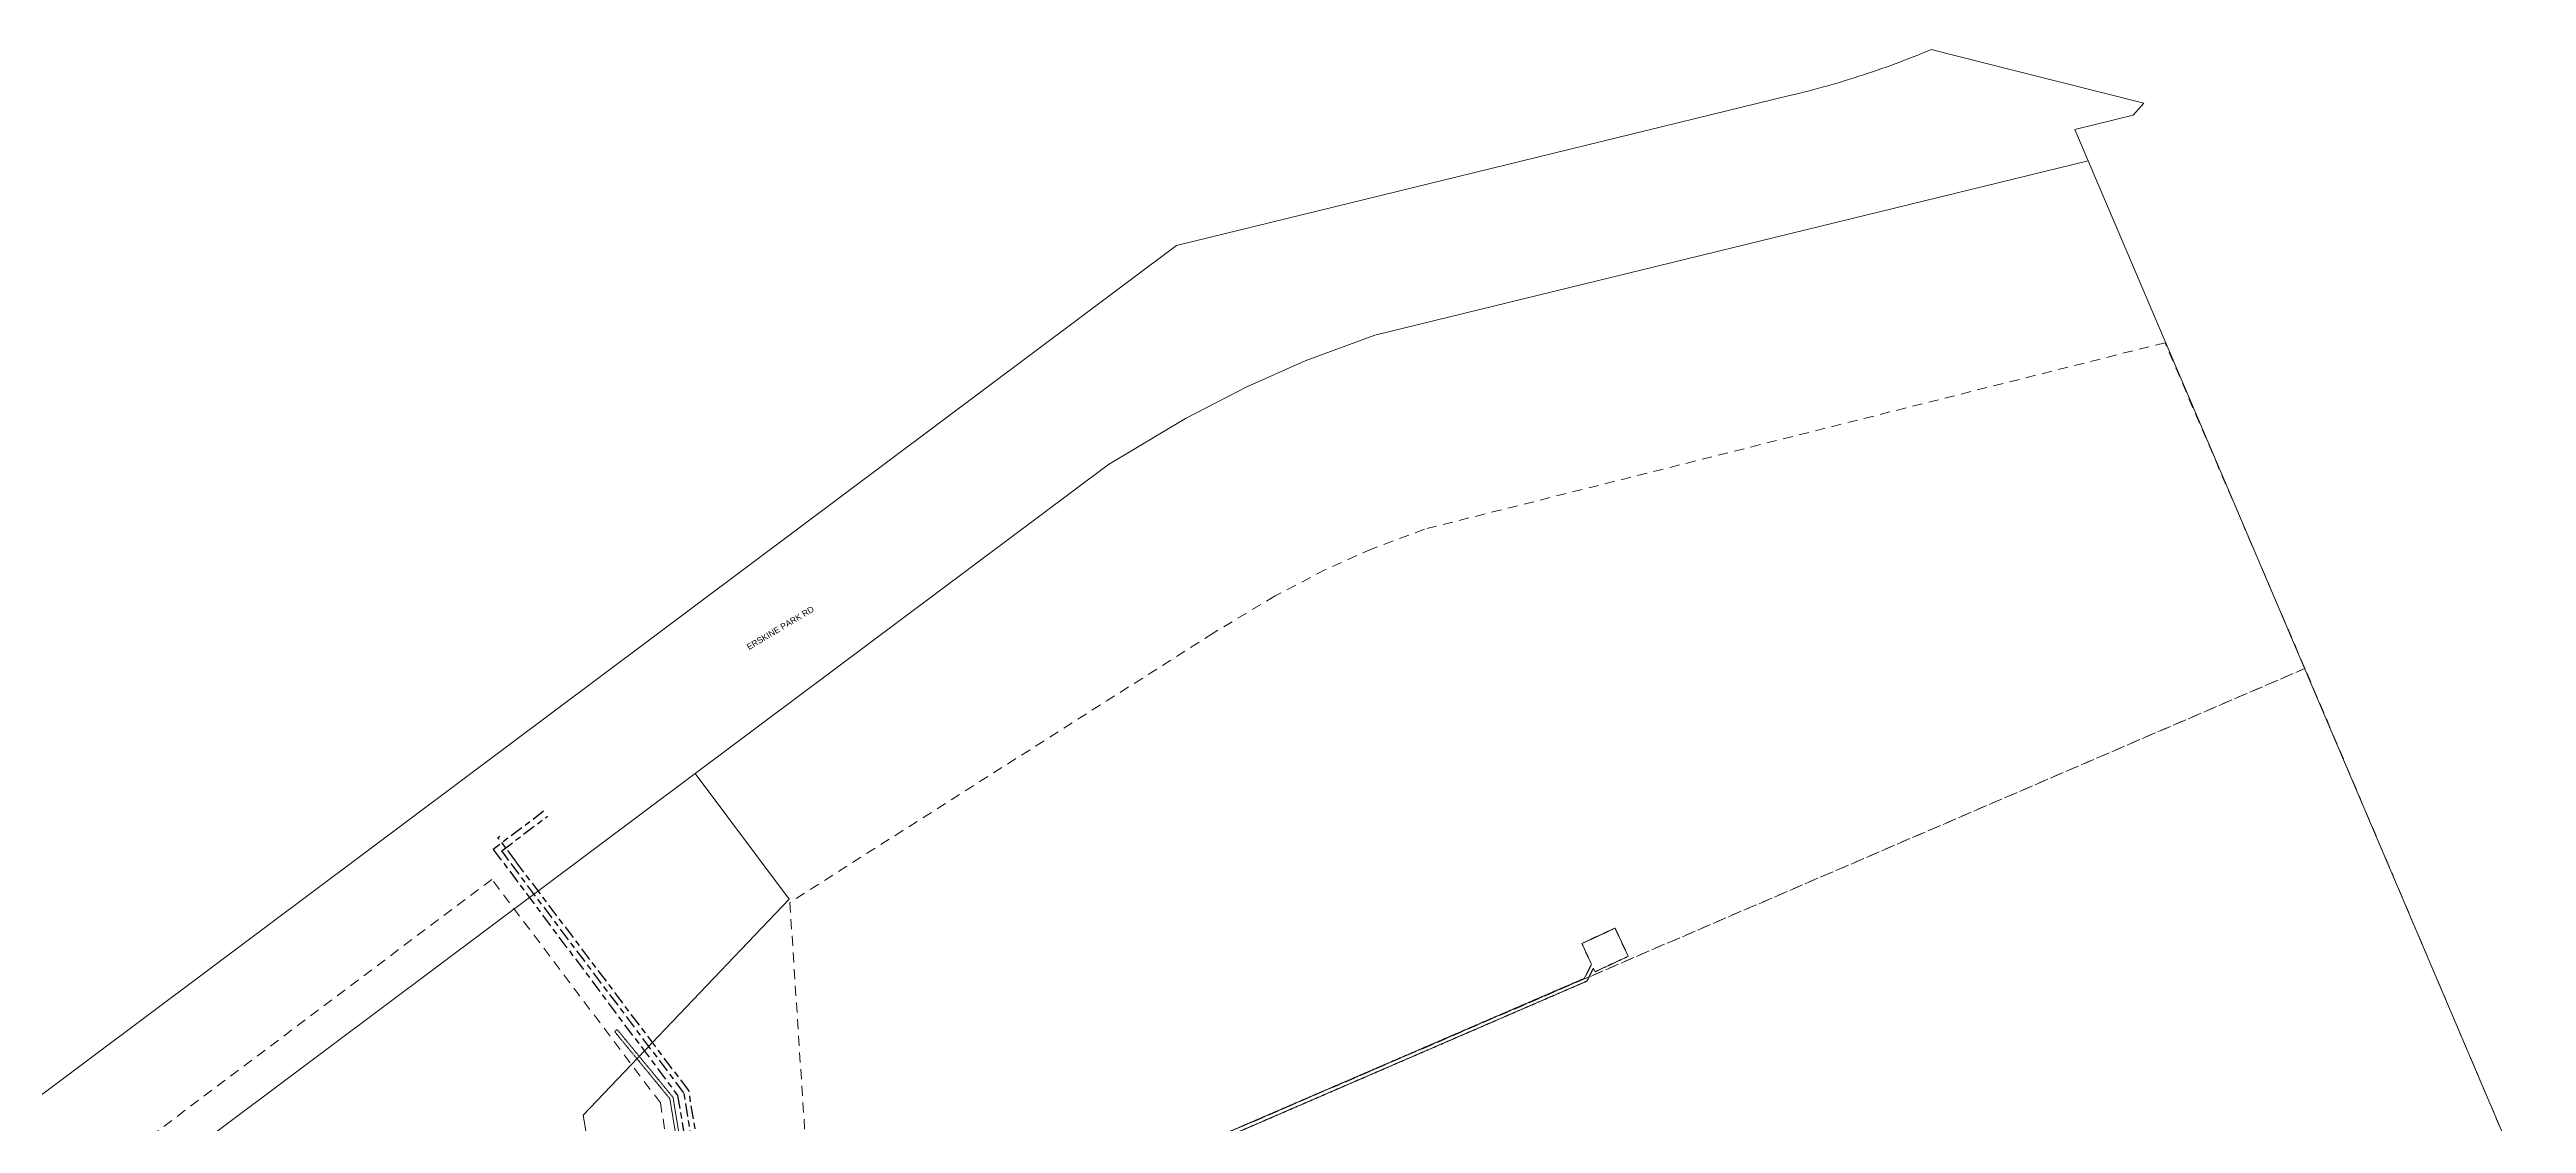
# Model space of a CAD drawing. Header units: metres. Extents: x 292510 to 295946, y 6251475 to 6256272.
# Drawn here: x 294316 to 295058, y 6255950 to 6256272 of the extents above; entities that cross this region are included whole.
import ezdxf

# ---------------------------------------------------------------- set-up
doc = ezdxf.new("R2010")
doc.units = ezdxf.units.M
for name, pattern in [('Cable Exist UG', [8.2, 4, -1.2, 1.8, -1.2]), ('Dash', [5, 3, -2]), ('HIDDEN', [0.375, 0.25, -0.125]), ('HIDDEN2', [0.1875, 0.125, -0.0625])]:
    doc.linetypes.add(name, pattern=pattern)
for name, color, linetype, lineweight in [('Cadastre Developer_SP_EXT', 9, 'Continuous', 5), ('Cadastre Land Parcels_SP_EXT', 7, 'Continuous', 5), ('Cadastre Other Property_SP_EXT', 9, 'HIDDEN', 5), ('Cadastre Roads_SP_EXT', 7, 'Continuous', 5)]:
    doc.layers.add(name, color=color, linetype=linetype, lineweight=lineweight)
doc.layers.add('Mains_HV_EXT', color=7, linetype='Continuous')
doc.styles.get("Standard").update_dxf_attribs({"font": 'arial.ttf'})

msp = doc.modelspace()

# ---------------------------------------------------------------- linework, layer by layer
at = {"layer": 'Cadastre Developer_SP_EXT', "linetype": 'Dash'}
for points in [[(294649.99, 6255939.15), (294991.51, 6256086.24), (294949.63, 6256183.81), (294727.8, 6256127.95), (294712.1, 6256122.09), (294698.15, 6256115.84), (294683.1, 6256107.98), (294664.51, 6256096.8), (294537.74, 6256016.17), (294537.74, 6256016.17), (294550.64, 6255818.46)], [(295057.84, 6255930.32), (294991.51, 6256086.24), (294650.25, 6255939.19)]]:
    msp.add_lwpolyline(points, dxfattribs=at)
msp.add_lwpolyline([(294476.58, 6255697.65), (294477.42, 6255696.37), (294532.88, 6255708.38), (294532.88, 6255708.38), (294557.86, 6255717.99), (294576.55, 6255726.94), (294551.23, 6255762.21), (294550.67, 6255818.48), (294516.45, 6255849.68), (294498.95, 6255956.17), (294448.47, 6256023.08), (294321.91, 6255927.79), (294322, 6255927.67), (294476.58, 6255697.65)], close=True, dxfattribs=at)
at = {"layer": 'Cadastre Land Parcels_SP_EXT', "linetype": 'Continuous'}
msp.add_lwpolyline([(295057.88, 6255930.31), (294972.82, 6256129.84), (294926.58, 6256238.32), (294712.97, 6256186.03), (294692.08, 6256178.33), (294674.58, 6256170.57), (294656.19, 6256161.06), (294633.15, 6256147.34), (294509.35, 6256054.81), (294537.5, 6256017.17), (294475.85, 6255952.44), (294475.85, 6255952.44), (294494.99, 6255837.63)], dxfattribs=at)
msp.add_lwpolyline([(294338.3, 6255926.85), (294427.78, 6255785.9), (294435.76, 6255792.99), (294450.42, 6255788.04), (294483.11, 6255744.08), (294490.03, 6255699.13), (294532.88, 6255708.38), (294536.04, 6255709.59), (294557.86, 6255717.99), (294559.91, 6255718.97), (294569.44, 6255723.53), (294537.84, 6255752.92), (294533.85, 6255798.78), (294494.99, 6255837.63), (294475.85, 6255952.44), (294537.5, 6256017.17), (294509.35, 6256054.81), (294338.3, 6255926.85)], close=True, dxfattribs=at)
at = {"layer": 'Cadastre Other Property_SP_EXT', "linetype": 'HIDDEN2'}
for points in [[(294650.68, 6255938.2), (294776.46, 6255992.6), (294778.39, 6255996.43), (294778.91, 6255995.4), (294788.83, 6256000.03), (294784.9, 6256008.47), (294774.96, 6256003.87), (294777.85, 6255997.59), (294775.67, 6255993.4), (294650.2, 6255939.24)], [(294513.02, 6255895.25), (294502.74, 6255957.79), (294485.96, 6255978.16), (294485.28, 6255977.45), (294485.28, 6255977.45), (294501.79, 6255957.39), (294519.24, 6255851.2)]]:
    msp.add_lwpolyline(points, dxfattribs=at)
at = {"layer": 'Cadastre Roads_SP_EXT', "linetype": 'Continuous'}
msp.add_lwpolyline([(294338.3, 6255926.85), (294509.36, 6256054.81), (294633.15, 6256147.34), (294656.19, 6256161.06), (294674.58, 6256170.57), (294692.08, 6256178.33), (294712.97, 6256186.03), (294926.58, 6256238.32), (294922.59, 6256247.68), (294940.11, 6256251.96), (294943.27, 6256255.53), (294894.91, 6256267.74), (294879.56, 6256271.61), (294878.23, 6256271.05), (294876.9, 6256270.5), (294875.56, 6256269.96), (294874.22, 6256269.43), (294872.88, 6256268.9), (294871.54, 6256268.38), (294870.19, 6256267.87), (294868.84, 6256267.36), (294867.48, 6256266.86), (294866.13, 6256266.37), (294864.77, 6256265.89), (294863.41, 6256265.41), (294862.04, 6256264.95), (294860.68, 6256264.49), (294859.31, 6256264.03), (294857.94, 6256263.59), (294856.56, 6256263.15), (294855.19, 6256262.72), (294853.81, 6256262.3), (294852.43, 6256261.88), (294851.05, 6256261.47), (294849.66, 6256261.07), (294848.27, 6256260.68), (294846.88, 6256260.3), (294845.49, 6256259.92), (294844.1, 6256259.55), (294842.7, 6256259.19), (294841.3, 6256258.84), (294839.9, 6256258.49), (294838.5, 6256258.15), (294837.1, 6256257.82), (294653.49, 6256212.88), (294380.64, 6256008.73), (294202.22, 6255875.26)], dxfattribs=at)
at = {"layer": 'Mains_HV_EXT', "linetype": 'Cable Exist UG'}
for points in [[(294463.99, 6256043.47), (294448.91, 6256032.05), (294448.91, 6256032.05), (294504.13, 6255958.37), (294514.54, 6255895.06), (294515.85, 6255887.15), (294515.85, 6255887.15), (294521.58, 6255852.57), (294556.08, 6255820.91), (294557.9, 6255764.13), (294585.35, 6255725.66), (294559.84, 6255713.4), (294534.88, 6255703.79), (294498.82, 6255695.9)], [(294587.31, 6255726.59), (294559.88, 6255764.8), (294558.05, 6255821.81), (294523.44, 6255853.58), (294517.82, 6255887.48), (294516.51, 6255895.39), (294506.02, 6255959.18), (294453.57, 6256028.7), (294451.44, 6256031.65), (294451.44, 6256031.65), (294465.14, 6256041.98)], [(294582.44, 6255719.78), (294583.7, 6255720.39), (294585.88, 6255719.21), (294593.12, 6255722.58), (294562.07, 6255765.88), (294559.63, 6255822.49), (294524.83, 6255854.23), (294507.47, 6255959.82), (294455.65, 6256028.5), (294450.56, 6256035.25), (294450.3, 6256035.6), (294450.82, 6256036)]]:
    msp.add_lwpolyline(points, dxfattribs=at)

# ---------------------------------------------------------------- texts
at = {"layer": 'Cadastre Roads_SP_EXT'}
msp.add_text('ERSKINE PARK RD', height=1.8, rotation=30.89256, dxfattribs=at).set_placement((294525.51, 6256091.74))

doc.saveas('drawing.dxf')
